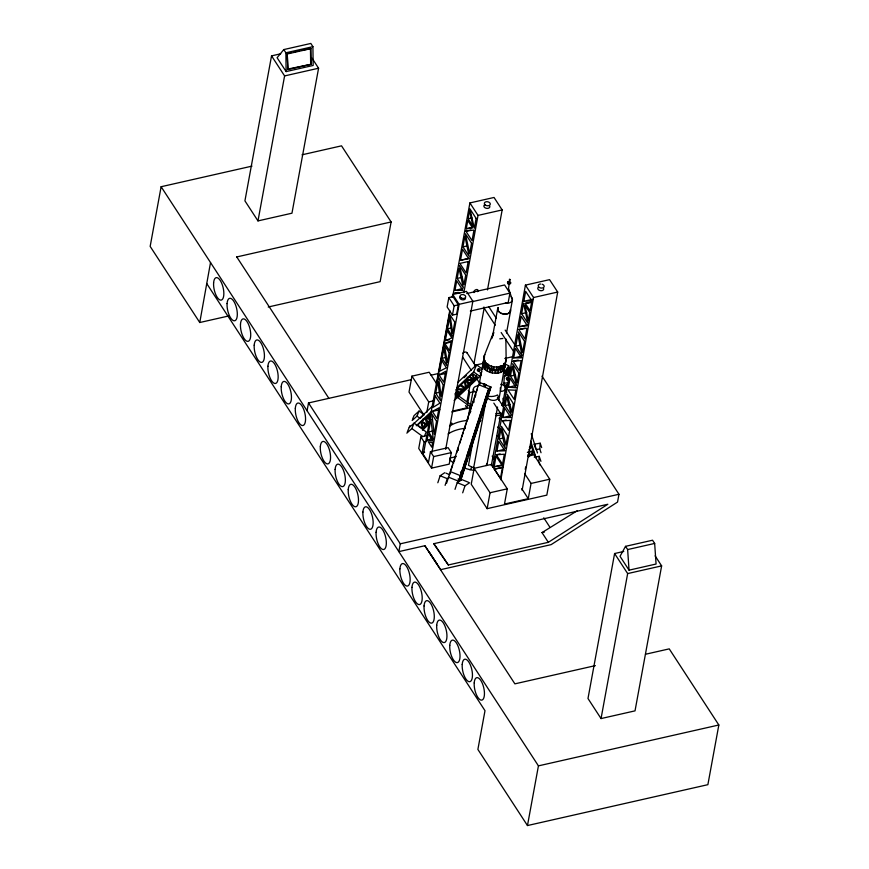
<?xml version="1.0" encoding="UTF-8"?>
<svg xmlns="http://www.w3.org/2000/svg" width="869" height="869" viewBox="0 0 869 869"><rect width="100%" height="100%" fill="white"/><g stroke="black" fill="none" stroke-linecap="round" stroke-linejoin="round"><path stroke-width="1.3" d="M506.768 392.288L503.846 383.305L504.389 375.842L509.462 375.093M506.866 387.856L507.138 384.12M527.374 452.401L533.175 451.554L528.786 456.725L529.145 451.75M534.261 457.127L539.225 456.355L538.834 461.689L539.953 464.948M541.039 452.738L539.758 448.991L540.181 443.212L533.979 444.189M484.207 359.462L483.598 367.489L484.793 360.983L485.25 369.618L486.444 363.112L487.357 371.215L488.552 364.708L490.246 372.54L491.441 366.034L492.288 373.073L493.483 366.577L495.526 373.388L496.72 366.881L498.198 373.127L499.393 366.62L500.674 372.356L501.869 365.849L502.716 371.106L503.911 364.6L504.139 369.444L505.334 362.938L504.77 367.706M508.387 283.772L507.735 283.576L508.495 283.707M509.191 283.924C508.973 285.054 509.81 283.033 509.679 282.892M228.732 315.958L199.761 322.518L210.526 262.547M492.701 467.424L525.419 285.13L549.556 279.655L557.692 292.049L522.117 490.322M494.146 466.751L496.047 456.171L502.249 465.61L494.146 466.751L503.042 464.73M496.992 451.054L498.73 441.343L504.943 450.805L496.992 451.054L504.617 449.327M499.164 438.943L500.881 429.384L505.367 448.393L499.164 438.943L502.977 438.085M503.021 417.478L504.704 408.05L510.918 417.5L503.021 417.478L510.635 415.751M505.15 405.584L506.725 396.818L511.352 415.034L505.15 405.584L510.233 404.433M508.452 387.216L510.049 378.319L516.251 387.77L508.452 387.216L516.067 385.488M510.429 376.158L512.134 366.653L516.642 385.608L510.429 376.158L515.513 375.006M513.698 357.93L515.415 348.371L521.628 357.822L513.698 357.93L521.324 356.203M515.817 346.166L517.87 334.717L522.019 355.617L515.817 346.166L519.629 345.308M519.304 326.701L521.172 316.327L527.374 325.777L519.304 326.701L528.2 324.68M521.639 313.731L523.551 303.085L527.841 323.181L521.639 313.731L526.723 312.579M523.866 301.282L525.647 291.354L531.861 300.804L523.866 301.282L532.762 299.262M500.848 479.818L533.555 297.524L525.419 285.13M525.234 469.369L525.68 466.935M486.053 465.534L487.205 463.394M251.977 166.131L161.123 186.726L150.163 246.405L199.761 322.518M280.687 53.802L271.541 55.877L244.928 200.858L257.984 220.9L291.962 213.198L318.575 68.227L312.047 58.201M257.984 220.9L284.597 75.918L271.541 55.877M307.072 410.755L308.506 402.955L411.265 379.666M302.021 154.801L341.528 145.84L391.115 221.964L380.155 281.643L268.228 307.007M436.466 383.446L429.167 372.247L411.939 376.147L409.017 392.071L423.605 414.47M308.506 402.955L400.283 543.82L398.849 551.619L424.887 545.721L440.724 569.651L551.12 544.635L617.544 502.065L618.967 494.265L541.995 376.114M420.857 436.922L418.739 448.469L431.545 468.13L449.197 464.133L451.315 452.597L448.111 447.676L430.459 451.674L428.482 462.471L422.171 452.782L424.148 441.984L420.857 436.922L427.157 435.499M426.766 412.514L428.721 401.902L411.939 376.147M448.849 297.611L447.133 306.963L452.445 315.121L456.616 314.176L458.332 304.823L453.021 296.666L448.849 297.611L454.161 305.769L452.445 315.121M423.572 453.303L449.784 310.505M452.238 297.165L452.727 294.493L466.457 291.376L472.866 301.206L445.678 449.349M436.868 382.892L444.45 341.571M444.939 338.899L449.588 313.579M452.771 296.242L469.901 202.933L494.037 197.469L502.163 209.94L487.476 289.92M427.113 439.975L428.232 433.827L432.947 441.061L427.113 439.975L432.099 438.845M428.58 431.98L430.915 419.206L433.283 439.214L428.58 431.98L433.566 430.85M435.706 393.157L437.846 381.491L440.409 400.392L435.706 393.157L440.692 392.028M442.104 358.3L443.918 348.404L446.807 365.523L442.104 358.3L445.84 357.441M445.341 340.637L447.166 330.698L451.88 337.932L445.341 340.637L449.088 339.79M447.502 328.862L449.523 317.869L452.217 336.086L447.502 328.862L451.25 328.004M454.976 290.344L456.714 280.861L462.905 290.365L454.976 290.344L462.59 288.617M457.159 278.417L459.006 268.38L463.362 287.921L457.159 278.417L462.243 277.265M460.505 260.233L462.525 249.218L468.717 258.723L460.505 260.233L469.39 258.223M462.96 246.85L464.915 236.183L469.151 256.366L462.96 246.85L466.772 245.992M466.284 228.743L467.783 220.541L472.584 227.906L466.284 228.743L472.627 227.309M468.119 218.749L469.618 210.537L472.91 226.114L468.119 218.749L471.921 217.88M431.936 452.467L459.125 304.324L452.727 294.493M468.206 261.526L466.11 272.92L459.918 263.416L468.804 261.395M431.545 468.13L433.664 456.594L430.459 451.674M463.829 292.723L478.026 215.403L469.901 202.933M466.935 401.891L470.107 384.565M474.029 363.231L484.305 307.246M452.401 411.124L466.935 407.833L469.727 392.614L468.272 390.377M467.804 419.531L473.42 388.943M478.993 385.282L484.098 357.507L483.012 365.968L484.381 358.05M473.399 438.671L468.5 465.36L473.638 467.924L485.391 403.922M492.658 335.977L497.676 308.614M524.55 473.464L531.057 483.446L528.265 498.676L504.487 504.063L507.279 488.834L491.376 464.426L474.148 468.326L471.226 484.25L487.129 508.658L546.818 495.134L549.74 479.21L533.838 454.802L527.613 456.214M508.702 282.436L509.853 279.318L508.43 289.073M466.751 293.559L504.607 284.978L509.918 293.135L508.202 302.488L470.346 311.059M510.418 310.841L512.406 300.011L508.876 289.225M506.529 332.979L510.592 310.83M505.921 359.299L498.763 400.446M487.14 463.807L497.557 407.007M491.289 465.817L500.577 415.186M502.293 405.856L505.476 388.541M487.129 508.658L490.051 492.745L474.148 468.326M645.493 654.259L669.239 648.871L718.837 724.996L707.877 784.674L527.472 825.55L538.432 765.871L161.123 186.726M623.746 551.457L614.6 553.531L587.987 698.513L601.044 718.565L635.022 710.864L661.635 565.882L655.107 555.856M601.044 718.565L627.657 573.583L614.6 553.531M482.903 364.013L484.576 356.67M483.664 361.949L484.391 359.657M446.568 483.251L478.537 384.641L480.948 382.99L491.007 387.053L460.7 480.546M451.022 470.151L452.673 465.045M454.215 460.298L455.725 455.649M456.627 452.868L458.267 447.796L458.397 450.338M459.636 443.57L461.037 439.269M461.743 437.074L463.253 432.414M464.502 428.569L466.077 423.703M466.479 422.453L468.152 417.316M469.499 413.133L471.335 407.496M471.726 406.279L473.496 400.815M475.756 393.853L474.735 397.003L475.854 394.928M476.397 391.876L477.418 388.725M458.289 482.197L488.595 388.704L491.007 387.053M448.643 477.211L458.702 481.274L460.516 475.691L450.457 471.628L450.457 473.79M437.824 482.762L440.116 475.756L444.776 472.693M445.102 485.358L447.296 478.656L449.164 477.429M455.008 489.366L457.203 482.664L461.863 479.601L468.532 482.295M462.688 492.821L464.98 485.804L469.651 482.74M491.745 338.649L493.885 332.577M483.946 356.518L493.299 332.957M407.344 431.893L409.907 425.647M412.482 419.39L414.024 415.643L419.075 411.048L424.105 414.752M406.833 433.142L411.884 428.547L414.133 423.073L426.201 431.947L424.398 436.336M412.167 420.498L417.001 416.099L419.075 411.048M422.16 421.302L425.267 418.391L426.907 424.724L422.16 421.302L423.138 418.945M423.192 428.232L426.473 425.158L421.747 421.737L423.192 428.232L425.137 423.518M430.122 420.129L426.331 417.402L428.059 423.648L429.514 420.107M456.421 396.318L457.876 392.777M455.899 392.81L456.964 396.536L458.897 391.81M456.964 396.536L459.929 393.744L461.385 390.214M460.613 393.114L464.165 389.779L455.867 389.692L460.613 393.114L462.069 389.573M466.686 379.547L469.238 377.146L472.91 379.796L466.686 379.547L467.652 377.189M466.653 387.444L469.868 384.424L465.132 381.002L466.653 387.444L468.597 382.718M456.822 387.693L473.648 371.91L476.56 364.828L482.773 369.314M469.868 384.424L471.813 379.699M475.441 377.027L473.985 380.568L465.936 380.242L470.683 383.663L472.139 380.122M474.539 380.035L477.624 377.146L472.877 373.735L474.539 380.035L476.484 375.321M454.129 400.533L479.862 376.386L481.806 371.671M468.978 414.763L470.846 411.222M474.344 398.219L475.539 395.992M625.528 546.34L620.021 556.301L629.047 570.162L656.073 564.035L654.661 543.44L652.554 540.225L625.528 546.34L627.635 549.566L629.047 570.162M464.024 430.057L465.154 428.026M453.64 462.08L454.78 460.027M501.63 404.987L504.661 400.62M504.129 363.383L508.756 365.882L504.498 371.986L505.454 375.908M507.985 375.995L509.94 373.203L507.626 371.954M505.53 389.67L505.247 389.073M530.872 455.584L533.729 452.032L535.185 456.507M510.125 279.775L509.375 279.318L509.625 279.948M283.794 49.576L277.102 57.723L286.129 71.584L313.155 65.457L312.916 46.665L310.82 43.45L283.794 49.576L285.89 52.792L286.129 71.584M528.993 449.838L531.676 446.872L533.012 450.968L528.363 451.652M529.417 447.405L531.22 445.471M510.288 282.859L509.755 283.566M415.186 422.399L433.001 405.682M457.746 382.469L476.56 364.828M420.542 418.011L423.942 414.828M463.948 377.765L466.436 375.43M416.24 425.756L431.089 411.83M430.991 413.025L428.156 415.686L430.687 415.936M428.059 423.648L429.568 422.225M470.683 383.663L473.985 380.568M422.453 430.242L429.384 423.746M409.299 427.472L414.133 423.073M485.032 360.429C474.278 373.637 510.114 379.623 503.792 363.557M462.916 472.953L461.081 474.213L462.732 469.108L462.916 472.953L460.407 471.932M458.702 481.274L460.527 480.025L460.516 475.691M548.339 542.31L607.833 504.259L433.674 543.733L448.328 564.969L548.339 542.31L542.006 532.599L577.125 510.82M507.963 282.87L508.517 282.957M439.041 374.941L445.764 371.248L443.755 382.175L439.041 374.941L446.536 373.246M432.349 411.417L439.051 407.811L437.064 418.652L432.349 411.417L439.844 409.723M509.788 372.616L506.768 374.181L509.288 370.574L509.788 372.616L507.474 371.367M506.04 375.234L509.94 373.203M444.819 343.494L451.369 340.713L449.534 350.718L444.819 343.494L451.065 342.071M285.89 52.792L312.916 46.665M288.53 53.194L291.115 52.607M293.689 52.021L298.849 50.858M301.434 50.272L310.917 48.621L311.124 64.273L287.9 69.542L287.237 53.487L287.9 69.542M287.693 53.878L310.917 48.621M287.443 69.151L311.124 64.273M284.597 75.918L318.575 68.227M236.759 256.942L391.115 221.964M478.026 215.403L502.163 209.94M465.838 231.132L473.985 230.046L472.041 240.637L465.838 231.132L470.922 229.981M458.245 292.386L454.444 293.255L459.723 293.287M459.125 304.324L472.866 301.206M454.161 305.769L458.332 304.823M472.063 301.706L509.918 293.135M533.555 297.524L557.692 292.049M525.267 303.411L531.556 302.488L530.079 310.733L525.267 303.411L531.622 301.967M518.804 329.525L526.929 328.254L525.006 338.975L518.804 329.525L525.148 328.091M431.024 375.191L438.932 373.398M474.496 365.338L483.718 363.253M504.802 358.473L512.71 356.681M513.112 361.243L521.128 360.613L519.314 370.694L513.112 361.243L518.196 360.092M428.721 401.902L433.642 400.794M469.727 392.614L473.464 391.767M451.75 411.939L471.215 407.528M502.401 420.889L510.396 420.39L508.615 430.34L502.401 420.889L506.214 420.031M424.148 441.984L426.668 441.419M422.171 452.782L424.691 452.206M433.664 456.594L451.315 452.597M449.707 458.126L456.279 456.638M496.318 454.78L504.324 454.215L502.532 464.231L496.318 454.78L500.131 453.911M494.309 469.151L502.412 467.544L500.446 478.493L494.309 469.151L503.205 467.131M490.051 492.745L507.279 488.834M531.057 483.446L549.74 479.21M400.283 543.82L618.967 494.265M542.006 532.599L544.494 532.034M627.635 549.566L654.661 543.44M627.657 573.583L661.635 565.882M595.363 665.621L514.882 683.849L424.887 545.721M538.432 765.871L718.837 724.996M502.89 338.465L499.773 338.845M536.043 449.577L539.758 448.991M503.846 383.305L508.919 382.556M507.768 384.706L505.454 385.043L506.768 389.106M495.83 413.774L501.163 412.981M496.069 415.686L501.413 414.893M483.675 385.184L485.608 386.151L484.826 385.434M430.926 417.022L427.081 416.696L430.872 419.434M480.046 419.434L480.839 420.748L479.449 421.107M478.537 384.641L488.595 388.704M445.971 473.171L449.566 474.626M458.006 479.015L460.527 480.025M440.116 475.756L447.296 478.656M457.203 482.664L464.98 485.804M508.789 281.795L508.267 281.98M499.197 418.934L500.088 419.064L499.197 418.011M473.648 371.91L479.862 376.386M456.138 391.017L459.929 393.744M458.463 395.786L470.444 404.433M456.258 396.568L470.411 406.79M417.001 416.099L420.009 418.326M411.884 428.547L422.942 436.683M433.924 543.581L448.328 564.969M505.171 330.09L514.72 344.624M501.185 332.545L513.666 351.565M497.426 397.654L503.987 407.637M493.831 403.129L502.575 416.447M488.889 306.866L496.221 318.119M483.522 307.224L495.254 325.234M466.903 352.64L475.636 366.045M480.003 372.736L481.459 374.973M462.58 357.007L471.302 370.4M477.124 379.329L480.036 383.805A3.009 1.879 -33.1 0 1 480.068 382.197M543.766 517.805L549.632 526.799M521.758 488.682L528.265 498.676M465.48 405.595L466.935 407.833M492.147 456.062L494.298 459.353M429.025 551.739L437.042 564.003M236.564 256.648L328.699 398.078M206.681 283.49L485 710.69L477.885 749.436L527.472 825.55M540.181 443.212L541.669 447.568M539.225 456.355L540.931 461.341M531.231 433.729L537.498 452.966M534.272 444.57L535.358 447.915M530.687 441.191L536.119 457.865M528.08 454.563L528.786 456.725M454.965 393.679L455.932 397.502M508.756 365.882L510.364 372.421M502.934 398.35L504.541 404.889M500.316 387.748L500.446 391.267L501.25 391.322A5.225 3.509 10.4 0 0 505.486 388.074A5.225 3.509 10.4 0 0 500.729 384.261M473.909 399.544L473.996 402.238M505.845 338.877L506.16 359.994M310.461 48.219L310.657 63.882M473.866 470.39A37.019 24.875 10.4 0 1 464.491 468.098M453.77 462.938A37.019 24.875 10.4 0 1 449.751 459.962M449.501 426.158A37.019 24.875 10.4 0 1 467.424 420.466M497.557 427.048A37.019 24.875 10.4 0 1 500.805 429.09M448.078 433.957A37.019 24.875 10.4 0 1 464.665 428.384M497.231 435.499A37.019 24.875 10.4 0 1 499.371 436.89M542.137 284.206A3.009 2.01 10.2 0 1 543.549 287.52A3.009 2.01 10.2 0 1 538.682 286.868A3.009 2.01 10.2 0 1 540.594 284M543.646 288.541A3.009 2.01 10.2 0 1 540.192 290.615A3.009 2.01 10.2 0 1 538.237 287.324M489.768 206.225A3.009 2.02 10.4 0 1 486.303 208.299A3.009 2.02 10.4 0 1 484.359 204.986M473.996 292.592A2.346 1.466 -33.1 0 1 476.19 289.594A2.346 1.466 -33.1 0 1 477.646 291.68M462.764 353.151A3.009 1.879 -33.1 0 1 467.077 353.107M479.253 370.335A1.238 0.815 46.8 0 1 478.667 371.476A1.238 0.815 46.8 0 1 477.32 370.129A1.238 0.815 46.8 0 1 478.374 369.455M468.782 453.39A1.238 1.151 55.6 0 1 468.847 454.313M508.876 379.503A1.238 0.804 -18 0 1 507.094 380.035A1.238 0.804 -18 0 1 507.029 378.808M507.887 378.428A1.238 0.804 -18 0 1 508.484 378.439M465.436 297.948A2.857 1.923 10.4 0 1 462.21 299.772A2.857 1.923 10.4 0 1 460.027 296.861M473.638 467.924A5.594 3.758 10.4 0 1 473.442 466.925M486.857 395.916A11.188 7.517 10.4 0 0 497.535 394.939A5.79 3.889 10.4 0 1 494.841 400.283A5.79 3.889 10.4 0 1 487.064 396.959M500.262 365.73A6.55 4.399 10.4 0 1 493.168 370.14A6.55 4.399 10.4 0 1 487.791 363.59M475.799 392.603A5.594 3.758 10.4 0 1 473.518 388.454A5.594 3.758 10.4 0 1 477.939 385.955M471.454 467.305A5.377 3.606 10.4 0 1 469.933 469.738M505.639 357.974A11.34 7.615 10.4 0 1 493.994 366.816A11.34 7.615 10.4 0 1 484.945 354.726M510.548 309.668A6.55 4.399 10.4 0 1 503.455 314.078A6.55 4.399 10.4 0 1 498.078 307.528M510.385 309.712A6.376 4.28 10.4 0 1 503.423 313.948A6.376 4.28 10.4 0 1 498.263 307.561M511.07 296.698A6.376 4.28 10.4 0 1 511.645 301.543A6.376 4.28 10.4 0 1 505.41 303.118M510.494 282.61A1.564 1.054 10.4 0 1 508.897 283.913A1.564 1.054 10.4 0 1 507.833 282.132M508.115 281.958A1.564 1.054 10.4 0 1 508.854 281.817M510.537 282.392A1.564 1.054 10.4 0 1 509.603 283.718A1.564 1.054 10.4 0 1 507.605 282.762A1.564 1.054 10.4 0 1 508.886 281.599M509.69 281.741A1.564 1.054 10.4 0 1 510.038 281.914M450.348 425.071L451.804 423.236L450.348 425.071M507.637 435.782L505.997 444.917L501.424 426.331L507.637 435.782M513.394 403.661L511.884 412.102L507.192 394.211L513.394 403.661M515.806 390.224L514.166 399.36L507.963 389.909L515.806 390.224M518.869 373.149L517.164 382.686L512.667 363.698L518.869 373.149M524.583 341.354L522.595 352.423L518.369 331.904L524.583 341.354M529.753 312.536L528.276 320.78L524.941 305.215L529.753 312.536M435.184 395.949L433.099 407.333L439.899 403.173L435.184 395.949M441.691 360.526L439.725 371.204L446.405 367.761L441.691 360.526M432.632 442.788L431.817 447.209L428.265 441.745L432.632 442.788M436.575 421.28L434.196 434.239L431.871 414.046L436.575 421.28M443.299 384.685L441.159 396.307L438.584 377.461L443.299 384.685M449.175 352.673L447.372 362.449L444.461 345.438L449.175 352.673M454.769 322.138L452.716 333.348L450.066 314.904L454.769 322.138M465.708 275.115L463.959 284.63L459.516 265.599L465.708 275.115M471.563 243.222L469.673 253.542L465.371 233.718L471.563 243.222M476.125 218.38L474.311 228.254L469.923 208.864L476.125 218.38M465.784 459.712L464.274 464.372L467.62 458.452L465.784 459.712M468.326 451.858L466.686 456.931L468.521 455.671L468.326 451.858M471.096 443.331L469.694 447.633L472.932 442.071L471.096 443.331M473.312 436.477L471.802 441.137L473.638 439.877L473.312 436.477M476.136 427.765L474.561 432.632L477.972 426.505L476.136 427.765M478.211 421.378L476.538 426.516L478.384 425.256L478.211 421.378M481.393 411.558L479.558 417.207L483.229 410.298L481.393 411.558M483.555 404.878L481.784 410.342L483.62 409.082L483.555 404.878M486.151 396.861L484.793 401.065L487.585 395.884L486.151 396.861M487.813 391.734L486.455 395.938L487.878 394.961L487.813 391.734M462.688 473.67L460.939 479.069L460.852 474.93L462.688 473.67M465.143 466.11L463.535 471.052L463.296 467.37L465.143 466.11M467.12 460.005L465.534 464.882L463.698 466.142L467.12 460.005M470.64 449.121L469.086 453.933L468.804 450.381L470.64 449.121M472.497 443.396L471.052 447.872L469.217 449.132L472.497 443.396M475.56 433.968L474.083 438.497L473.714 435.228L475.56 433.968M477.483 428.015L475.919 432.86L474.072 434.12L477.483 428.015M480.514 418.695L478.928 423.572L478.667 419.955L480.514 418.695M482.762 411.732L480.872 417.576L479.036 418.836L482.762 411.732M485.804 402.358L484.087 407.637L483.968 403.618L485.804 402.358M487.998 395.601L486.238 401.033L484.391 402.293L487.998 395.601M489.931 389.616L488.291 394.678L488.096 390.876L489.931 389.616M508.68 368.087L506.66 373.735L509.18 370.129L508.68 368.087M508.582 367.674L505.932 374.778L505.334 372.334L508.582 367.674M483.783 383.913L486.086 384.728L483.783 383.913M421.031 421.899L417.631 425.093L422.312 428.471L421.031 421.899M460.298 385.532L456.866 388.758L465.034 388.954L460.298 385.532M464.361 381.719L461.037 384.848L465.773 388.258L464.361 381.719M472.356 374.224L469.803 376.625L473.475 379.275L472.356 374.224M474.213 682.904A11.514 4.584 77.2 0 0 481.285 700.142A11.514 4.584 77.2 0 0 482.436 683.577A11.514 4.584 77.2 0 0 474.213 682.904M462.21 664.481A11.514 4.584 77.2 0 0 469.282 681.72A11.514 4.584 77.2 0 0 470.444 665.165A11.514 4.584 77.2 0 0 462.21 664.481M449.773 645.395A11.514 4.584 77.2 0 0 456.844 662.634A11.514 4.584 77.2 0 0 458.006 646.069A11.514 4.584 77.2 0 0 449.773 645.395M436.716 625.343A11.514 4.584 77.2 0 0 443.787 642.582A11.514 4.584 77.2 0 0 444.939 626.028A11.514 4.584 77.2 0 0 436.716 625.343M424.061 605.921A11.514 4.584 77.2 0 0 431.133 623.16A11.514 4.584 77.2 0 0 432.284 606.595A11.514 4.584 77.2 0 0 424.061 605.921M411.971 587.357A11.514 4.584 77.2 0 0 419.032 604.596A11.514 4.584 77.2 0 0 420.194 588.041A11.514 4.584 77.2 0 0 411.971 587.357M399.903 568.847A11.514 4.584 77.2 0 0 406.974 586.086A11.514 4.584 77.2 0 0 408.137 569.521A11.514 4.584 77.2 0 0 399.903 568.847M376.092 532.295A11.514 4.584 77.2 0 0 383.164 549.534A11.514 4.584 77.2 0 0 384.326 532.979A11.514 4.584 77.2 0 0 376.092 532.295M362.916 512.058A11.514 4.584 77.2 0 0 369.977 529.297A11.514 4.584 77.2 0 0 371.139 512.732A11.514 4.584 77.2 0 0 362.916 512.058M348.252 489.562A11.514 4.584 77.2 0 0 355.323 506.801A11.514 4.584 77.2 0 0 356.486 490.246A11.514 4.584 77.2 0 0 348.252 489.562M335.13 469.423A11.514 4.584 77.2 0 0 342.201 486.651A11.514 4.584 77.2 0 0 343.364 470.096A11.514 4.584 77.2 0 0 335.13 469.423M320.324 446.688A11.514 4.584 77.2 0 0 327.385 463.916A11.514 4.584 77.2 0 0 328.547 447.361A11.514 4.584 77.2 0 0 320.324 446.688M295.319 408.311A11.514 4.584 77.2 0 0 302.39 425.549A11.514 4.584 77.2 0 0 303.553 408.995A11.514 4.584 77.2 0 0 295.319 408.311M281.23 386.683A11.514 4.584 77.2 0 0 288.302 403.922A11.514 4.584 77.2 0 0 289.453 387.357A11.514 4.584 77.2 0 0 281.23 386.683M267.924 366.251A11.514 4.584 77.2 0 0 274.984 383.49A11.514 4.584 77.2 0 0 276.146 366.924A11.514 4.584 77.2 0 0 267.924 366.251M254.204 345.199A11.514 4.584 77.2 0 0 261.265 362.427A11.514 4.584 77.2 0 0 262.427 345.873A11.514 4.584 77.2 0 0 254.204 345.199M240.485 324.137A11.514 4.584 77.2 0 0 247.556 341.376A11.514 4.584 77.2 0 0 248.708 324.81A11.514 4.584 77.2 0 0 240.485 324.137M227.081 303.563A11.514 4.584 77.2 0 0 234.141 320.802A11.514 4.584 77.2 0 0 235.303 304.237A11.514 4.584 77.2 0 0 227.081 303.563M213.611 282.892A11.514 4.584 77.2 0 0 220.683 300.131A11.514 4.584 77.2 0 0 221.834 283.566A11.514 4.584 77.2 0 0 213.611 282.892M485.119 204.878A3.009 2.02 10.4 0 0 490.159 204.649A3.009 2.02 10.4 0 0 486.716 201.684A3.009 2.02 10.4 0 0 485.119 204.878M478.156 369.455A1.238 0.815 46.8 0 0 479.862 370.65A1.238 0.815 46.8 0 0 479.46 368.847A1.238 0.815 46.8 0 0 478.156 369.455M506.877 378.993A1.238 0.804 -18 0 0 508.702 377.982A1.238 0.804 -18 0 0 506.931 377.559A1.238 0.804 -18 0 0 506.877 378.993M461.113 297.85A2.857 1.923 10.4 0 0 465.686 297.068A2.857 1.923 10.4 0 0 461.841 294.602A2.857 1.923 10.4 0 0 461.113 297.85"/></g></svg>
